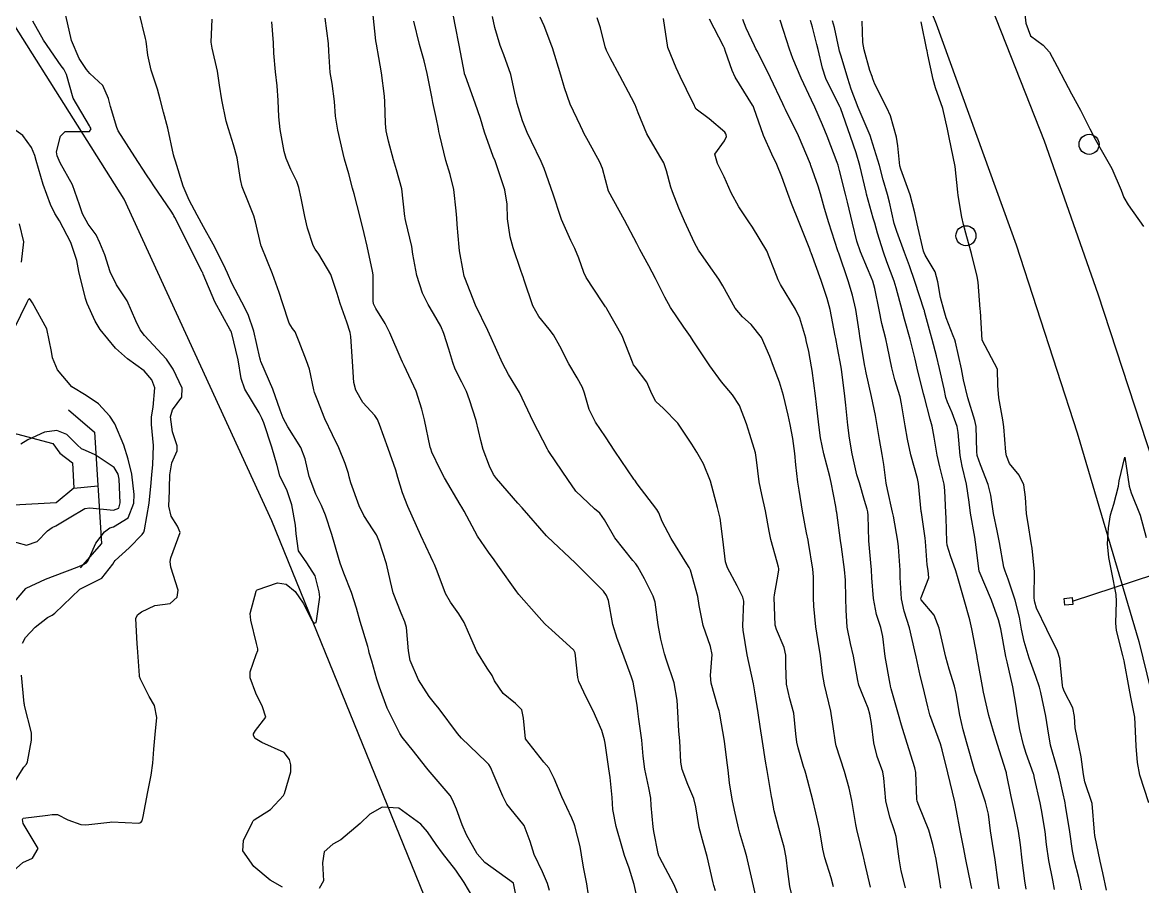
# Model space of a CAD drawing. Header units: metres. Extents: x 307586 to 320046, y 7427249 to 7434250.
# Drawn here: x 319260.7 to 319338.3, y 7428175.9 to 7428235.8 of the extents above; entities that cross this region are included whole.
import ezdxf

# ---------------------------------------------------------------- set-up
doc = ezdxf.new("R2010")
doc.units = ezdxf.units.M
doc.header["$MEASUREMENT"] = 0
for name, color, linetype in [('Curvas de Nivel 1m', 11, 'Continuous'), ('Curvas de Nivel 5m', 15, 'Continuous'), ('Hidrografia', 140, 'Continuous'), ('Linha Férrea', 20, 'Continuous'), ('Pontes_Viadutos_Tubos', 190, 'Continuous'), ('Portico', 45, 'Continuous'), ('Postes', 20, 'Continuous'), ('Vias Secundárias', 230, 'Continuous')]:
    doc.layers.add(name, color=color, linetype=linetype)

msp = doc.modelspace()

# ---------------------------------------------------------------- linework, layer by layer
at = {"layer": 'Curvas de Nivel 1m', "flags": 128}
for points, elevation in [([(319330.054, 7428237.122), (319330.22, 7428235.708), (319330.54, 7428234.809), (319331.428, 7428234.179), (319331.864, 7428233.686), (319332.389, 7428232.704), (319332.92, 7428231.675), (319333.39, 7428230.812), (319334.014, 7428229.664), (319334.651, 7428228.366), (319335.015, 7428227.653), (319335.344, 7428227.084), (319336.174, 7428225.631), (319336.809, 7428224.124), (319337.009, 7428223.623), (319337.298, 7428223.103), (319338.374, 7428221.609)], 806), ([(319278.718, 7428175.837), (319277.876, 7428176.328), (319276.737, 7428177.275), (319275.988, 7428178.348), (319276.033, 7428179.074), (319276.641, 7428180.341), (319276.69, 7428180.425), (319276.775, 7428180.502), (319277.895, 7428181.215), (319278.791, 7428182.178), (319278.867, 7428182.319), (319279.31, 7428183.818), (319279.309, 7428184.313), (319279.202, 7428184.69), (319278.831, 7428185.17), (319277.306, 7428185.868), (319276.841, 7428186.144), (319276.714, 7428186.341), (319276.717, 7428186.47), (319276.848, 7428186.693), (319277.582, 7428187.613), (319277.336, 7428188.335), (319276.882, 7428189.287), (319276.492, 7428190.344), (319276.486, 7428190.755), (319276.909, 7428191.951), (319277.017, 7428192.234), (319277.014, 7428192.339), (319276.919, 7428192.728), (319276.532, 7428194.344), (319276.498, 7428194.794), (319276.905, 7428196.341), (319276.924, 7428196.38), (319276.964, 7428196.432), (319278.369, 7428196.929), (319278.97, 7428196.82), (319279.615, 7428196.31), (319280.156, 7428195.503), (319280.785, 7428194.292), (319280.94, 7428194.119), (319281.067, 7428194.163), (319281.091, 7428194.289), (319281.308, 7428195.938), (319281.277, 7428196.287), (319280.98, 7428197.414), (319280.403, 7428198.299), (319279.842, 7428199.148), (319279.676, 7428200.31), (319279.616, 7428200.908), (319279.371, 7428202.315), (319279.048, 7428203.302), (319278.551, 7428204.325), (319278.346, 7428205.051), (319277.996, 7428206.331), (319277.444, 7428208), (319277.302, 7428208.338), (319277.117, 7428208.7), (319276.108, 7428210.35), (319275.855, 7428211.068), (319275.645, 7428212.363), (319275.182, 7428214.288), (319275.151, 7428214.37), (319275.105, 7428214.449), (319274.043, 7428216.382), (319273.232, 7428218.312), (319273.206, 7428218.39), (319273.173, 7428218.451), (319272.185, 7428220.401), (319271.271, 7428222.229), (319271.206, 7428222.344), (319271.171, 7428222.412), (319271.016, 7428222.674), (319269.816, 7428224.432), (319269.612, 7428224.742), (319269.31, 7428225.18), (319268.492, 7428226.448), (319267.35, 7428228.244), (319267.241, 7428228.462), (319266.82, 7428229.921), (319266.685, 7428230.47), (319266.286, 7428231.381), (319265.39, 7428232.221), (319265.144, 7428232.492), (319264.643, 7428233.259), (319264.108, 7428234.503), (319263.725, 7428236.222)], 788), ([(319295.117, 7428174.116), (319294.723, 7428176.12), (319292.744, 7428177.54), (319292.202, 7428178.156), (319291.475, 7428179.453), (319291.179, 7428180.166), (319290.784, 7428181.244), (319290.513, 7428181.897), (319290.341, 7428182.177), (319288.82, 7428183.975), (319288.632, 7428184.202), (319287.791, 7428185.253), (319287.014, 7428186.218), (319286.847, 7428186.48), (319285.972, 7428188.229), (319285.438, 7428189.684), (319285.272, 7428190.236), (319284.905, 7428191.487), (319284.74, 7428192.072), (319284.71, 7428192.243), (319284.644, 7428192.517), (319284.098, 7428194.253), (319283.851, 7428195.155), (319283.506, 7428196.262), (319282.983, 7428197.589), (319282.722, 7428198.273), (319282.599, 7428198.672), (319282.139, 7428200.279), (319281.702, 7428201.607), (319281.425, 7428202.286), (319281.044, 7428203.059), (319280.57, 7428204.297), (319280.287, 7428205.514), (319279.994, 7428206.306), (319279.104, 7428207.74), (319278.78, 7428208.323), (319278.555, 7428208.889), (319278.052, 7428210.331), (319277.235, 7428212.256), (319277.202, 7428212.34), (319277.155, 7428212.505), (319276.736, 7428214.347), (319276.353, 7428215.511), (319275.898, 7428216.36), (319275.223, 7428217.678), (319274.922, 7428218.373), (319274.642, 7428218.973), (319273.921, 7428220.383), (319273.265, 7428221.59), (319272.816, 7428222.395), (319272.255, 7428223.434), (319271.857, 7428224.404), (319271.32, 7428226.134), (319271.254, 7428226.343), (319271.223, 7428226.411), (319271.17, 7428226.567), (319270.794, 7428228.418), (319270.483, 7428229.542), (319270.25, 7428230.427), (319270.066, 7428231.116), (319269.635, 7428232.436), (319269.408, 7428233.476), (319269.275, 7428234.441), (319269.241, 7428234.625), (319268.793, 7428236.446)], 789), ([(319303.378, 7428174.689), (319303.082, 7428176.025), (319302.74, 7428177.153), (319302.423, 7428178.033), (319302.278, 7428178.514), (319301.836, 7428180.039), (319301.606, 7428181.22), (319301.56, 7428182.042), (319301.426, 7428183.431), (319301.327, 7428184.045), (319301.078, 7428185.81), (319301.038, 7428186.048), (319300.852, 7428186.68), (319300.236, 7428188.06), (319299.779, 7428188.963), (319299.253, 7428190.075), (319299.181, 7428190.361), (319298.999, 7428192.079), (319298.916, 7428192.261), (319297.361, 7428193.671), (319296.942, 7428194.036), (319296.878, 7428194.101), (319296.33, 7428194.725), (319295.095, 7428196.119), (319294.965, 7428196.288), (319293.65, 7428198.14), (319293.377, 7428198.525), (319293.002, 7428199.039), (319292.24, 7428200.158), (319291.3, 7428201.898), (319291.15, 7428202.169), (319291.036, 7428202.352), (319289.942, 7428204.187), (319289.645, 7428204.767), (319289.081, 7428205.976), (319288.992, 7428206.201), (319288.959, 7428206.327), (319288.552, 7428208.206), (319288.374, 7428208.954), (319287.982, 7428210.212), (319287.151, 7428211.983), (319287.043, 7428212.221), (319286.95, 7428212.429), (319286.156, 7428214.235), (319285.842, 7428214.893), (319285.2, 7428215.923), (319285.037, 7428216.252), (319285.002, 7428216.456), (319284.999, 7428218.252), (319284.971, 7428218.518), (319284.584, 7428220.257), (319284.386, 7428221.135), (319284.115, 7428222.262), (319283.689, 7428223.874), (319283.582, 7428224.267), (319283.313, 7428225.253), (319283.028, 7428226.273), (319282.928, 7428226.675), (319282.55, 7428228.278), (319282.39, 7428229.252), (319282.321, 7428230.281), (319282.16, 7428231.507), (319282.034, 7428232.284), (319281.941, 7428233.758), (319281.91, 7428234.285), (319281.68, 7428236.048)], 792), ([(319306.658, 7428174.025), (319305.851, 7428175.989), (319304.836, 7428177.914), (319304.795, 7428178), (319304.755, 7428178.167), (319304.453, 7428179.688), (319304.396, 7428180.006), (319304.271, 7428181.491), (319304.231, 7428182.008), (319304.095, 7428182.719), (319303.821, 7428184.015), (319303.72, 7428184.905), (319303.628, 7428186.018), (319303.406, 7428187.481), (319303.341, 7428188.023), (319303.298, 7428188.444), (319303.006, 7428190.028), (319302.984, 7428190.119), (319302.896, 7428190.379), (319302.291, 7428192.036), (319301.9, 7428193.069), (319301.606, 7428194.043), (319301.302, 7428195.704), (319301.177, 7428196.048), (319300.967, 7428196.336), (319299.237, 7428198.076), (319299.115, 7428198.199), (319298.995, 7428198.309), (319297.09, 7428200.099), (319297.014, 7428200.177), (319295.325, 7428202.117), (319295.038, 7428202.449), (319293.561, 7428204.143), (319293.352, 7428204.432), (319293.071, 7428205), (319292.633, 7428206.155), (319292.475, 7428206.773), (319292.146, 7428208.16), (319291.684, 7428209.608), (319291.462, 7428210.167), (319291.139, 7428210.825), (319290.695, 7428211.723), (319290.514, 7428212.18), (319290.238, 7428213.113), (319289.893, 7428214.189), (319289.691, 7428214.696), (319289.197, 7428215.583), (319288.81, 7428216.204), (319288.429, 7428216.993), (319288.034, 7428218.212), (319287.765, 7428219.698), (319287.679, 7428220.216), (319287.27, 7428221.954), (319287.224, 7428222.172), (319287.213, 7428222.221), (319287.203, 7428222.292), (319286.985, 7428224.225), (319286.621, 7428225.536), (319286.41, 7428226.234), (319286.058, 7428227.523), (319285.905, 7428228.242), (319285.865, 7428228.75), (319285.82, 7428230.243), (319285.783, 7428230.65), (319285.585, 7428232.247), (319285.409, 7428233.312), (319285.233, 7428234.252), (319285.202, 7428234.475), (319285.003, 7428236.254)], 793), ([(319314.039, 7428175.213), (319313.869, 7428175.893), (319313.72, 7428176.914), (319313.624, 7428177.897), (319313.48, 7428178.619), (319313.106, 7428179.905), (319312.791, 7428181.135), (319312.64, 7428181.912), (319312.603, 7428182.114), (319312.289, 7428183.915), (319312.181, 7428184.565), (319311.974, 7428185.919), (319311.814, 7428186.965), (319311.671, 7428187.922), (319311.45, 7428189.361), (319311.345, 7428189.925), (319310.923, 7428191.93), (319310.635, 7428193.631), (319310.606, 7428193.935), (319310.679, 7428195.653), (319310.619, 7428195.935), (319310.213, 7428196.703), (319309.544, 7428197.952), (319309.423, 7428198.379), (319309.229, 7428199.957), (319309.034, 7428201.398), (319308.912, 7428201.961), (319308.864, 7428202.142), (319308.364, 7428203.967), (319307.882, 7428205.165), (319307.427, 7428205.977), (319307.091, 7428206.523), (319306.1, 7428207.99), (319305.123, 7428209.008), (319304.594, 7428209.474), (319304.305, 7428210.012), (319303.955, 7428210.828), (319303.151, 7428211.879), (319303.049, 7428212.031), (319302.975, 7428212.212), (319302.255, 7428214.039), (319301.202, 7428215.917), (319301.146, 7428215.995), (319301.099, 7428216.052), (319300.873, 7428216.39), (319299.762, 7428218.072), (319299.589, 7428218.427), (319299.246, 7428219.423), (319298.98, 7428220.083), (319298.706, 7428220.638), (319298.047, 7428222.092), (319297.418, 7428223.982), (319297.378, 7428224.099), (319297.305, 7428224.314), (319296.842, 7428225.631), (319296.633, 7428226.11), (319295.972, 7428227.492), (319295.685, 7428228.125), (319295.583, 7428228.354), (319295.361, 7428228.932), (319294.984, 7428230.134), (319294.865, 7428230.649), (319294.546, 7428232.138), (319294.064, 7428233.493), (319293.807, 7428234.146), (319293.435, 7428235.408), (319293.265, 7428236.152)], 796), ([(319316.903, 7428175.858), (319316.732, 7428176.494), (319316.284, 7428177.865), (319316.151, 7428178.474), (319315.917, 7428179.869), (319315.67, 7428180.991), (319315.454, 7428181.873), (319314.977, 7428183.723), (319314.934, 7428183.879), (319314.826, 7428184.202), (319314.437, 7428185.484), (319314.344, 7428185.887), (319314.286, 7428186.454), (319314.153, 7428187.891), (319313.88, 7428188.892), (319313.644, 7428189.899), (319313.598, 7428191.214), (319313.588, 7428191.9), (319313.473, 7428192.447), (319312.941, 7428193.69), (319312.869, 7428193.911), (319312.855, 7428194), (319312.791, 7428195.912), (319312.796, 7428196.081), (319312.981, 7428197.137), (319313.105, 7428197.795), (319313.107, 7428197.908), (319313.092, 7428198.006), (319312.997, 7428198.356), (319312.554, 7428199.915), (319312.428, 7428200.509), (319312.177, 7428201.919), (319311.926, 7428203.05), (319311.749, 7428203.923), (319311.561, 7428205.442), (319311.479, 7428205.926), (319311.102, 7428207.199), (319310.867, 7428207.934), (319310.384, 7428209.199), (319309.891, 7428209.949), (319309.146, 7428210.846), (319308.324, 7428211.968), (319307.18, 7428213.695), (319306.993, 7428213.982), (319306.529, 7428214.647), (319305.613, 7428215.996), (319305.214, 7428216.708), (319304.559, 7428218.01), (319304.102, 7428218.882), (319303.478, 7428220.028), (319303.259, 7428220.432), (319302.411, 7428222.039), (319301.303, 7428224.05), (319300.884, 7428225.622), (319300.717, 7428226.059), (319299.923, 7428227.493), (319299.606, 7428228.076), (319299.522, 7428228.245), (319299.358, 7428228.585), (319298.663, 7428230.087), (319298.266, 7428231.21), (319298, 7428232.094), (319297.421, 7428233.98), (319297.376, 7428234.101), (319296.848, 7428235.519), (319296.569, 7428236.113)], 797), ([(319319.455, 7428175.829), (319319.056, 7428177.528), (319318.993, 7428177.836), (319318.951, 7428178.033), (319318.763, 7428178.8), (319318.503, 7428179.843), (319318.437, 7428180.184), (319318.157, 7428181.846), (319317.976, 7428182.684), (319317.647, 7428183.852), (319317.078, 7428185.62), (319317.022, 7428185.858), (319316.86, 7428186.977), (319316.739, 7428187.861), (319316.699, 7428188.037), (319316.26, 7428189.866), (319316.142, 7428190.63), (319315.983, 7428191.869), (319315.816, 7428192.989), (319315.68, 7428193.873), (319315.531, 7428195.3), (319315.516, 7428195.874), (319315.515, 7428197.344), (319315.473, 7428197.875), (319315.163, 7428199.726), (319315.13, 7428199.879), (319315.021, 7428200.387), (319314.735, 7428201.885), (319314.511, 7428203.342), (319314.428, 7428203.89), (319314.283, 7428205.1), (319314.215, 7428205.893), (319314.073, 7428206.92), (319313.886, 7428207.898), (319313.755, 7428208.536), (319313.434, 7428209.905), (319313.147, 7428210.82), (319312.733, 7428211.914), (319312.492, 7428212.594), (319311.906, 7428213.923), (319311.192, 7428214.818), (319310.6, 7428215.342), (319310.085, 7428215.947), (319309.226, 7428217.5), (319308.952, 7428217.963), (319308.226, 7428218.987), (319307.536, 7428219.977), (319307.26, 7428220.47), (319306.563, 7428221.991), (319306.169, 7428222.874), (319305.741, 7428224.003), (319305.634, 7428224.333), (319305.318, 7428225.477), (319305.136, 7428226.012), (319304.859, 7428226.486), (319303.959, 7428228.024), (319303.367, 7428229.474), (319303.147, 7428230.032), (319302.894, 7428230.522), (319302.084, 7428232.043), (319301.415, 7428233.307), (319301.169, 7428233.803), (319301.073, 7428234.055), (319300.752, 7428235.377), (319300.519, 7428236.064)], 798), ([(319259.638, 7428176.546), (319260.733, 7428177.549), (319261.408, 7428177.851), (319261.793, 7428178.52), (319260.769, 7428180.247), (319260.722, 7428180.531), (319260.774, 7428180.609), (319262.469, 7428180.82), (319262.777, 7428180.88), (319263.134, 7428180.862), (319263.868, 7428180.494), (319264.768, 7428180.167), (319265.093, 7428180.152), (319266.771, 7428180.349), (319266.879, 7428180.352), (319268.77, 7428180.268), (319268.903, 7428180.305), (319269.004, 7428180.437), (319269.067, 7428180.727), (319269.405, 7428182.431), (319269.64, 7428183.598), (319269.733, 7428184.426), (319269.816, 7428185.408), (319269.913, 7428186.424), (319270.023, 7428187.585), (319269.863, 7428188.425), (319269.498, 7428189.056), (319268.89, 7428190.236), (319268.828, 7428190.441), (319268.822, 7428190.512), (319268.692, 7428192.442), (319268.669, 7428192.69), (319268.564, 7428194.444), (319268.687, 7428194.701), (319268.948, 7428194.92), (319269.885, 7428195.358), (319270.954, 7428195.501), (319271.423, 7428195.94), (319271.499, 7428196.405), (319270.987, 7428198), (319270.941, 7428198.411), (319270.995, 7428198.661), (319271.644, 7428200.404), (319271.463, 7428200.851), (319271.024, 7428201.537), (319270.849, 7428202.231), (319270.856, 7428202.413), (319270.868, 7428202.58), (319270.927, 7428204.412), (319271.071, 7428205.238), (319271.43, 7428206.056), (319271.429, 7428206.407), (319271.097, 7428207.381), (319270.972, 7428208.412), (319271.118, 7428208.917), (319271.756, 7428209.774), (319271.784, 7428210.403), (319271.146, 7428211.734), (319270.885, 7428212.148), (319270.68, 7428212.417), (319269.177, 7428214.067), (319268.877, 7428214.443), (319268.572, 7428215.064), (319267.969, 7428216.452), (319267.22, 7428217.569), (319266.783, 7428218.467), (319266.411, 7428219.639), (319266.082, 7428220.478), (319265.811, 7428221.034), (319265.266, 7428221.77), (319264.882, 7428222.494), (319264.659, 7428223.119), (319264.173, 7428224.501), (319263.318, 7428226.03), (319263.107, 7428226.512), (319263.06, 7428226.78), (319263.343, 7428227.87), (319263.671, 7428228.184), (319265.349, 7428228.2), (319265.469, 7428228.37), (319265.397, 7428228.489), (319265.382, 7428228.519), (319265.354, 7428228.58), (319264.219, 7428230.502), (319263.764, 7428232.132), (319263.571, 7428232.508), (319263.396, 7428232.749), (319262.163, 7428234.523), (319261.436, 7428235.835)], 787), ([(319299.931, 7428175.277), (319299.803, 7428176.064), (319299.58, 7428177.228), (319299.439, 7428178.07), (319299.334, 7428178.647), (319298.968, 7428180.077), (319298.925, 7428180.228), (319298.778, 7428180.607), (319298.085, 7428182.087), (319297.533, 7428183.372), (319297.166, 7428184.097), (319296.827, 7428184.496), (319295.551, 7428186.113), (319295.43, 7428187.549), (319295.294, 7428188.116), (319294.877, 7428188.572), (319294.004, 7428189.253), (319293.408, 7428190.142), (319293.249, 7428190.498), (319292.902, 7428191.015), (319292.19, 7428192.157), (319291.608, 7428193.488), (319291.305, 7428194.166), (319290.949, 7428194.765), (319290.368, 7428195.589), (319290.021, 7428196.184), (319289.446, 7428197.733), (319289.25, 7428198.196), (319289.167, 7428198.37), (319288.998, 7428198.72), (319288.316, 7428200.207), (319287.699, 7428201.54), (319287.407, 7428202.216), (319287.047, 7428203.167), (319286.716, 7428204.223), (319286.573, 7428204.72), (319286.057, 7428206.23), (319285.454, 7428207.89), (319285.315, 7428208.238), (319285.116, 7428208.513), (319284.3, 7428209.427), (319283.8, 7428210.26), (319283.676, 7428210.8), (319283.585, 7428212.264), (319283.452, 7428213.993), (319283.407, 7428214.268), (319283.19, 7428214.971), (319282.72, 7428216.275), (319282.515, 7428216.976), (319282.068, 7428218.282), (319281.247, 7428219.686), (319280.994, 7428220.038), (319280.86, 7428220.296), (319280.456, 7428221.494), (319280.269, 7428222.305), (319280.026, 7428223.575), (319279.856, 7428224.312), (319279.719, 7428224.725), (319279.315, 7428225.566), (319278.987, 7428226.323), (319278.844, 7428226.811), (319278.575, 7428228.328), (319278.473, 7428229.217), (319278.415, 7428230.33), (319278.349, 7428231.364), (319278.241, 7428232.332), (319278.127, 7428233.619), (319278.097, 7428234.333), (319277.976, 7428235.796)], 791), ([(319308.719, 7428175.575), (319308.597, 7428175.961), (319308.55, 7428176.137), (319308.138, 7428177.966), (319307.879, 7428178.852), (319307.583, 7428179.972), (319307.363, 7428181.399), (319307.21, 7428181.976), (319306.807, 7428182.947), (319306.403, 7428183.984), (319306.308, 7428184.505), (319306.239, 7428185.986), (319306.19, 7428186.649), (319306.104, 7428187.988), (319306.067, 7428188.802), (319305.859, 7428189.99), (319305.331, 7428191.574), (319305.189, 7428191.997), (319304.928, 7428193.008), (319304.738, 7428194.003), (319304.537, 7428195.584), (319304.411, 7428196.008), (319303.797, 7428197.202), (319303.346, 7428198.025), (319303.2, 7428198.232), (319302.997, 7428198.472), (319301.751, 7428200.043), (319301.025, 7428201.284), (319300.714, 7428201.739), (319300.347, 7428202.06), (319299.051, 7428203.277), (319298.491, 7428204.086), (319297.218, 7428205.962), (319297.129, 7428206.1), (319297.084, 7428206.175), (319296.082, 7428208.11), (319295.133, 7428210.12), (319294.371, 7428211.357), (319293.962, 7428212.138), (319293.179, 7428213.901), (319293.066, 7428214.151), (319292.938, 7428214.399), (319292.103, 7428216.161), (319291.356, 7428218.044), (319291.319, 7428218.169), (319291.237, 7428218.543), (319290.996, 7428219.92), (319290.964, 7428220.174), (319290.833, 7428221.741), (319290.801, 7428222.177), (319290.763, 7428222.695), (319290.586, 7428224.181), (319290.351, 7428225.222), (319290.045, 7428226.189), (319289.632, 7428227.912), (319289.564, 7428228.197), (319289.528, 7428228.371), (319289.363, 7428229.172), (319289.149, 7428230.202), (319289.089, 7428230.49), (319288.745, 7428232.206), (319288.537, 7428233.077), (319288.218, 7428234.212), (319287.827, 7428235.828)], 794), ([(319321.882, 7428175.798), (319321.575, 7428176.967), (319321.45, 7428177.803), (319321.224, 7428179.35), (319321.097, 7428179.807), (319320.786, 7428180.696), (319320.528, 7428181.814), (319320.391, 7428183.389), (319320.302, 7428183.818), (319319.909, 7428184.899), (319319.693, 7428185.827), (319319.528, 7428187.165), (319319.407, 7428187.832), (319319.284, 7428188.241), (319318.887, 7428189.258), (319318.659, 7428189.842), (319318.577, 7428190.164), (319318.288, 7428191.846), (319318.073, 7428192.707), (319317.833, 7428193.851), (319317.776, 7428195.031), (319317.758, 7428195.852), (319317.722, 7428197.113), (319317.662, 7428197.853), (319317.441, 7428199.423), (319317.378, 7428199.856), (319317.116, 7428201.785), (319317.101, 7428201.859), (319317.046, 7428202.202), (319316.743, 7428203.863), (319316.647, 7428204.285), (319316.223, 7428205.869), (319316.004, 7428206.966), (319315.885, 7428207.872), (319315.725, 7428209.276), (319315.656, 7428209.875), (319315.409, 7428211.627), (319315.368, 7428211.878), (319315.174, 7428212.943), (319315.008, 7428213.709), (319314.966, 7428213.883), (319314.565, 7428215.258), (319314.263, 7428215.894), (319313.228, 7428217.591), (319313.059, 7428217.912), (319312.944, 7428218.205), (319312.267, 7428219.92), (319311.278, 7428221.571), (319311.023, 7428221.934), (319310.326, 7428222.978), (319309.803, 7428223.952), (319309.653, 7428224.302), (319309.314, 7428225.049), (319308.864, 7428225.965), (319308.668, 7428226.632), (319309.347, 7428227.539), (319309.472, 7428227.837), (319309.452, 7428227.959), (319309.427, 7428228.032), (319309.355, 7428228.157), (319308.276, 7428229.059), (319307.37, 7428229.734), (319307.288, 7428229.898), (319307.257, 7428229.982), (319307.148, 7428230.212), (319306.262, 7428231.997), (319306.003, 7428232.596), (319305.423, 7428234.01), (319305.12, 7428236.013)], 799), ([(319326.468, 7428175.743), (319326.407, 7428176.064), (319326.069, 7428177.747), (319325.891, 7428178.619), (319325.656, 7428179.751), (319325.404, 7428181.143), (319325.297, 7428181.755), (319324.823, 7428183.76), (319324.428, 7428185.355), (319324.3, 7428185.768), (319323.973, 7428186.656), (319323.571, 7428187.78), (319323.42, 7428188.324), (319323.078, 7428189.787), (319322.904, 7428190.496), (319322.61, 7428191.793), (319322.534, 7428192.187), (319322.152, 7428193.798), (319321.798, 7428194.958), (319321.594, 7428195.804), (319321.509, 7428197.281), (319321.516, 7428197.805), (319321.404, 7428199.411), (319321.349, 7428199.807), (319321.039, 7428201.545), (319320.985, 7428201.811), (319320.623, 7428203.381), (319320.542, 7428203.818), (319320.373, 7428205.118), (319320.268, 7428205.822), (319320.083, 7428206.841), (319319.913, 7428207.828), (319319.793, 7428208.504), (319319.519, 7428209.834), (319319.157, 7428211.461), (319319.08, 7428211.841), (319319.064, 7428211.941), (319318.741, 7428213.844), (319318.665, 7428214.369), (319318.443, 7428215.848), (319318.208, 7428216.86), (319317.906, 7428217.853), (319317.252, 7428219.758), (319317.218, 7428219.86), (319317.195, 7428219.92), (319316.564, 7428221.871), (319316.271, 7428222.853), (319315.985, 7428223.88), (319315.824, 7428224.398), (319315.322, 7428225.837), (319315.301, 7428225.89), (319315.289, 7428225.925), (319314.462, 7428227.899), (319313.566, 7428229.713), (319313.468, 7428229.909), (319313.376, 7428230.112), (319312.519, 7428231.919), (319311.623, 7428233.726), (319311.517, 7428233.929), (319311.425, 7428234.116), (319310.855, 7428235.357), (319310.607, 7428235.943)], 801), ([(319328.367, 7428175.715), (319328.298, 7428176.148), (319328.095, 7428177.72), (319327.909, 7428178.873), (319327.77, 7428179.73), (319327.622, 7428180.9), (319327.433, 7428181.734), (319326.82, 7428183.493), (319326.736, 7428183.741), (319326.693, 7428183.873), (319326.15, 7428185.747), (319325.869, 7428186.738), (319325.641, 7428187.752), (319325.391, 7428189.252), (319325.278, 7428189.756), (319324.91, 7428190.932), (319324.669, 7428191.764), (319324.342, 7428193.174), (319324.21, 7428193.771), (319323.858, 7428194.683), (319322.962, 7428195.742), (319322.938, 7428195.79), (319322.936, 7428195.818), (319322.965, 7428195.911), (319323.501, 7428197.266), (319323.45, 7428197.783), (319323.376, 7428198.164), (319323.267, 7428199.786), (319323.247, 7428200.017), (319323.038, 7428201.468), (319322.981, 7428201.791), (319322.968, 7428201.866), (319322.781, 7428203.793), (319322.715, 7428204.145), (319322.26, 7428205.798), (319322.015, 7428206.885), (319321.859, 7428207.803), (319321.61, 7428209.324), (319321.5, 7428209.806), (319321.151, 7428210.983), (319320.933, 7428211.813), (319320.644, 7428213.284), (319320.523, 7428213.82), (319320.25, 7428214.881), (319320.062, 7428215.827), (319319.752, 7428217.305), (319319.612, 7428217.834), (319319.51, 7428218.11), (319319.242, 7428218.7), (319318.756, 7428219.845), (319318.521, 7428220.591), (319318.215, 7428221.851), (319317.859, 7428223.293), (319317.717, 7428223.856), (319317.319, 7428225.48), (319317.238, 7428225.778), (319317.212, 7428225.862), (319317.147, 7428226.041), (319316.448, 7428227.874), (319316.128, 7428228.646), (319315.594, 7428229.887), (319315.38, 7428230.357), (319314.655, 7428231.897), (319314.076, 7428233.243), (319313.844, 7428233.906), (319313.436, 7428235.201), (319313.188, 7428235.913)], 802), ([(319330.238, 7428175.695), (319330.156, 7428176.271), (319329.953, 7428177.698), (319329.837, 7428178.773), (319329.71, 7428179.706), (319329.422, 7428181.082), (319329.285, 7428181.713), (319329.202, 7428182.109), (319328.875, 7428183.719), (319328.866, 7428183.762), (319328.825, 7428183.899), (319328.245, 7428185.726), (319327.969, 7428186.617), (319327.648, 7428187.732), (319327.277, 7428189.348), (319327.205, 7428189.737), (319326.918, 7428191.389), (319326.852, 7428191.741), (319326.836, 7428191.828), (319326.482, 7428193.745), (319326.34, 7428194.355), (319325.953, 7428195.75), (319325.534, 7428197.206), (319325.36, 7428197.756), (319325.003, 7428198.796), (319324.77, 7428199.523), (319324.736, 7428199.764), (319324.693, 7428201.42), (319324.678, 7428201.765), (319324.606, 7428203.314), (319324.551, 7428203.768), (319324.262, 7428204.96), (319324.069, 7428205.775), (319323.871, 7428207.008), (319323.73, 7428207.781), (319323.597, 7428208.262), (319323.192, 7428209.789), (319323.136, 7428210.022), (319322.691, 7428211.795), (319322.542, 7428212.424), (319322.198, 7428213.8), (319321.81, 7428215.191), (319321.642, 7428215.806), (319321.226, 7428217.37), (319321.094, 7428217.812), (319320.595, 7428219.168), (319320.355, 7428219.823), (319319.951, 7428221.151), (319319.747, 7428221.833), (319319.645, 7428222.193), (319319.299, 7428223.444), (319319.187, 7428223.841), (319319.149, 7428223.997), (319318.727, 7428225.846), (319318.471, 7428226.713), (319318.067, 7428227.853), (319317.373, 7428229.822), (319317.36, 7428229.847), (319317.335, 7428229.899), (319316.37, 7428231.875), (319316.12, 7428232.589), (319315.821, 7428233.884), (319315.75, 7428234.209), (319315.438, 7428235.432), (319315.29, 7428235.892)], 803), ([(319332.206, 7428175.675), (319332.093, 7428176.316), (319331.801, 7428177.68), (319331.659, 7428178.786), (319331.548, 7428179.682), (319331.297, 7428181.184), (319331.198, 7428181.686), (319330.82, 7428183.386), (319330.763, 7428183.632), (319330.744, 7428183.691), (319330.236, 7428185.098), (319330.052, 7428185.702), (319329.806, 7428186.759), (319329.633, 7428187.709), (319329.536, 7428188.366), (319329.319, 7428189.714), (319328.919, 7428191.456), (319328.851, 7428191.721), (319328.828, 7428191.817), (319328.488, 7428193.725), (319328.319, 7428194.356), (319327.827, 7428195.731), (319326.993, 7428197.74), (319326.734, 7428199.743), (319326.683, 7428200.079), (319326.394, 7428201.746), (319326.298, 7428202.5), (319326.114, 7428203.749), (319325.814, 7428205.014), (319325.656, 7428205.754), (319325.524, 7428207.338), (319325.463, 7428207.757), (319325.122, 7428208.701), (319324.795, 7428209.43), (319324.684, 7428209.767), (319324.552, 7428210.359), (319324.238, 7428211.774), (319324.036, 7428212.641), (319323.732, 7428213.782), (319323.609, 7428214.205), (319323.202, 7428215.726), (319323.188, 7428215.79), (319323.177, 7428215.816), (319322.53, 7428217.797), (319322.154, 7428218.891), (319321.819, 7428219.804), (319321.275, 7428221.264), (319321.106, 7428221.813), (319320.775, 7428223.296), (319320.636, 7428223.82), (319320.335, 7428224.847), (319320.069, 7428225.829), (319319.495, 7428227.693), (319319.46, 7428227.838), (319319.432, 7428227.917), (319319.355, 7428228.075), (319318.609, 7428229.848), (319318.127, 7428231.118), (319317.884, 7428231.855), (319317.418, 7428233.411), (319317.318, 7428233.757), (319317.29, 7428233.862), (319316.971, 7428235.4), (319316.832, 7428235.869)], 804), ([(319335.794, 7428175.629), (319335.546, 7428176.827), (319335.372, 7428177.634), (319334.996, 7428179.413), (319334.961, 7428179.638), (319334.803, 7428181.64), (319334.31, 7428183.14), (319334.208, 7428183.649), (319334.048, 7428184.864), (319333.878, 7428185.654), (319333.642, 7428186.877), (319333.588, 7428187.659), (319333.473, 7428188.256), (319332.89, 7428189.374), (319332.774, 7428189.671), (319332.747, 7428189.819), (319332.569, 7428191.674), (319332.412, 7428192.191), (319331.666, 7428193.683), (319330.958, 7428195.173), (319330.846, 7428195.576), (319330.816, 7428195.692), (319330.785, 7428195.874), (319330.814, 7428197.693), (319330.647, 7428199.333), (319330.593, 7428199.696), (319330.376, 7428201.042), (319330.273, 7428201.702), (319330.201, 7428202.849), (319330.079, 7428203.705), (319329.747, 7428204.387), (319329.078, 7428205.201), (319328.868, 7428205.722), (319328.841, 7428205.968), (319328.701, 7428207.724), (319328.623, 7428208.22), (319328.35, 7428209.728), (319328.28, 7428210.595), (319328.243, 7428211.729), (319327.183, 7428213.74), (319327.075, 7428215.741), (319327.061, 7428215.886), (319326.909, 7428217.743), (319326.845, 7428218.136), (319326.442, 7428219.748), (319326.123, 7428220.898), (319325.893, 7428221.754), (319325.783, 7428222.25), (319325.538, 7428223.766), (319325.517, 7428223.979), (319325.323, 7428225.77), (319324.897, 7428227.775), (319324.789, 7428228.346), (319324.461, 7428229.779), (319323.97, 7428231.208), (319323.786, 7428231.786), (319323.42, 7428233.507), (319323.371, 7428233.791), (319323.357, 7428233.857), (319322.972, 7428235.795)], 806), ([(319260.705, 7428192.744), (319260.922, 7428193.134), (319261.604, 7428193.852), (319262.456, 7428194.515), (319262.764, 7428194.693), (319262.946, 7428194.822), (319264.677, 7428196.484), (319264.964, 7428196.63), (319266.202, 7428197.236), (319266.98, 7428198.215), (319267.069, 7428198.373), (319267.145, 7428198.458), (319268.095, 7428199.356), (319269.011, 7428200.259), (319269.124, 7428200.438), (319269.165, 7428200.588), (319269.498, 7428202.433), (319269.635, 7428203.85), (319269.679, 7428204.431), (319269.747, 7428205.108), (319269.796, 7428206.429), (319269.651, 7428207.886), (319269.649, 7428208.432), (319269.779, 7428209.09), (319269.891, 7428210.429), (319269.684, 7428210.978), (319269.145, 7428211.6), (319267.998, 7428212.452), (319267.164, 7428213.172), (319266.101, 7428214.476), (319265.755, 7428215.048), (319265.201, 7428216.277), (319265.118, 7428216.491), (319265.079, 7428216.616), (319264.62, 7428218.496), (319264.486, 7428219.252), (319264.064, 7428220.502), (319263.268, 7428221.998), (319262.967, 7428222.513), (319262.66, 7428223.138), (319262.143, 7428224.522), (319261.666, 7428226.18), (319261.56, 7428226.528), (319261.331, 7428227.082), (319260.729, 7428227.925), (319259.838, 7428228.553)], 786), ([(319259.645, 7428199.908), (319260.998, 7428199.531), (319261.73, 7428199.794), (319262.441, 7428200.516), (319262.778, 7428200.75), (319263.017, 7428200.878), (319263.947, 7428201.421), (319265.029, 7428202.081), (319265.379, 7428202.127), (319267.028, 7428201.963), (319267.38, 7428202.106), (319267.491, 7428202.455), (319267.414, 7428204.1), (319267.346, 7428204.457), (319267.067, 7428204.915), (319265.751, 7428205.799), (319265.079, 7428206.089), (319264.809, 7428206.213), (319264.495, 7428206.489), (319263.781, 7428207.191), (319263.093, 7428207.483), (319262.247, 7428207.363), (319261.086, 7428206.826), (319260.605, 7428206.537)], 784), ([(319338.731, 7428181.674), (319338.11, 7428183.607), (319337.961, 7428184.479), (319337.859, 7428185.61), (319337.816, 7428186.653), (319337.761, 7428187.611), (319337.491, 7428189.01), (319337.364, 7428189.615), (319337.02, 7428191.52), (319336.994, 7428191.619), (319336.925, 7428191.878), (319336.497, 7428193.624), (319336.444, 7428194.129), (319336.504, 7428195.625), (319336.473, 7428196.122), (319336.18, 7428197.628), (319335.958, 7428198.675), (319335.875, 7428199.631), (319335.938, 7428200.722), (319336.084, 7428201.63), (319336.313, 7428202.365), (319336.638, 7428203.624), (319336.69, 7428204), (319337.083, 7428205.62), (319337.374, 7428203.617), (319337.515, 7428203.159), (319338.146, 7428201.609), (319338.562, 7428200.062)], 807), ([(319260.185, 7428183.157), (319260.817, 7428184.142), (319260.99, 7428184.358), (319261.065, 7428184.528), (319261.35, 7428186.013), (319261.35, 7428186.525), (319260.862, 7428188.423), (319260.844, 7428188.511), (319260.838, 7428188.53), (319260.83, 7428188.564), (319260.643, 7428190.534)], 786), ([(319292.22, 7428174.643), (319291.312, 7428176.164), (319290.735, 7428177.006), (319289.812, 7428178.184), (319289.366, 7428178.798), (319288.768, 7428179.668), (319288.312, 7428180.205), (319286.784, 7428181.308), (319285.641, 7428181.374), (319284.779, 7428180.889), (319284.101, 7428180.25), (319282.761, 7428179.109), (319282.218, 7428178.816), (319281.603, 7428178.281), (319281.496, 7428177.528), (319281.577, 7428176.281), (319281.262, 7428175.74)], 788)]:
    msp.add_lwpolyline(points, dxfattribs=dict(at, elevation=elevation))
at = {"layer": 'Curvas de Nivel 5m', "flags": 128}
for points, elevation in [([(319311.542, 7428175.094), (319311.348, 7428175.924), (319310.946, 7428177.732), (319310.899, 7428177.929), (319310.758, 7428178.429), (319310.412, 7428179.578), (319310.315, 7428179.937), (319310.025, 7428181.181), (319309.866, 7428181.944), (319309.684, 7428183.072), (319309.589, 7428183.949), (319309.514, 7428184.634), (319309.338, 7428185.953), (319309.01, 7428187.819), (319308.989, 7428187.958), (319308.963, 7428188.048), (319308.877, 7428188.319), (319308.419, 7428189.965), (319308.372, 7428190.492), (319308.495, 7428191.964), (319308.384, 7428192.502), (319307.855, 7428193.971), (319307.583, 7428195.348), (319307.493, 7428195.975), (319306.99, 7428197.791), (319306.902, 7428197.981), (319306.738, 7428198.24), (319305.638, 7428199.994), (319305.025, 7428201.181), (319304.788, 7428201.761), (319304.654, 7428202.006), (319303.301, 7428203.784), (319303.127, 7428204.029), (319303.097, 7428204.063), (319303.064, 7428204.11), (319301.753, 7428206.043), (319301.098, 7428207.032), (319300.406, 7428208.061), (319299.979, 7428208.925), (319299.655, 7428210.072), (319299.516, 7428210.453), (319299.143, 7428211.123), (319298.568, 7428212.086), (319297.937, 7428213.327), (319297.499, 7428214.097), (319297.187, 7428214.496), (319296.473, 7428215.384), (319296.064, 7428216.117), (319295.462, 7428217.893), (319295.391, 7428218.128), (319295.35, 7428218.244), (319295.237, 7428218.557), (319294.705, 7428220.135), (319294.506, 7428220.892), (319294.321, 7428222.14), (319294.28, 7428223.148), (319294.124, 7428224.142), (319293.525, 7428225.944), (319293.447, 7428226.149), (319293.328, 7428226.467), (319292.728, 7428228.156), (319292.435, 7428229.087), (319292.077, 7428230.163), (319291.391, 7428232.026), (319291.353, 7428232.131), (319291.341, 7428232.171), (319291.324, 7428232.241), (319290.964, 7428234.177), (319290.717, 7428235.462), (319290.582, 7428236.183)], 795), ([(319297.219, 7428175.594), (319297.075, 7428176.096), (319296.735, 7428176.905), (319296.152, 7428178.106), (319295.871, 7428179), (319295.464, 7428180.113), (319294.781, 7428180.96), (319294.255, 7428181.596), (319293.996, 7428182.132), (319293.398, 7428183.557), (319293.128, 7428184.145), (319293.012, 7428184.334), (319292.827, 7428184.524), (319291.114, 7428186.167), (319290.847, 7428186.473), (319289.57, 7428188.19), (319289.261, 7428188.579), (319288.881, 7428189.048), (319288.138, 7428190.208), (319287.572, 7428191.548), (319287.449, 7428192.215), (319287.322, 7428193.831), (319287.21, 7428194.217), (319286.949, 7428194.826), (319286.398, 7428196.226), (319286.197, 7428197.006), (319285.929, 7428198.231), (319285.43, 7428199.814), (319285.241, 7428200.238), (319285.016, 7428200.595), (319284.354, 7428201.578), (319284.046, 7428202.255), (319283.464, 7428203.857), (319283.348, 7428204.266), (319283.297, 7428204.498), (319283.072, 7428205.182), (319282.635, 7428206.274), (319282.197, 7428207.179), (319281.658, 7428208.285), (319281.126, 7428209.641), (319280.95, 7428210.111), (319280.895, 7428210.294), (319280.585, 7428211.736), (319280.391, 7428212.301), (319279.87, 7428213.612), (319279.615, 7428214.314), (319279.415, 7428214.546), (319279.189, 7428214.913), (319278.728, 7428216.325), (319278.493, 7428217.048), (319278.042, 7428218.332), (319277.252, 7428220.264), (319277.227, 7428220.315), (319277.22, 7428220.34), (319276.863, 7428221.94), (319276.744, 7428222.348), (319276.366, 7428223.275), (319275.936, 7428224.361), (319275.821, 7428224.875), (319275.582, 7428226.366), (319275.336, 7428227.272), (319274.978, 7428228.374), (319274.833, 7428228.9), (319274.53, 7428230.378), (319274.37, 7428231.393), (319274.222, 7428232.382), (319273.846, 7428233.956), (319273.787, 7428234.386), (319273.857, 7428235.968)], 790), ([(319324.333, 7428175.766), (319324.259, 7428176.238), (319323.998, 7428177.771), (319323.784, 7428178.796), (319323.486, 7428179.779), (319322.798, 7428181.484), (319322.69, 7428181.791), (319322.664, 7428181.932), (319322.585, 7428183.792), (319322.525, 7428184.094), (319322.001, 7428185.798), (319321.612, 7428187.053), (319321.389, 7428187.805), (319320.891, 7428189.58), (319320.843, 7428189.761), (319320.831, 7428189.811), (319320.81, 7428189.895), (319320.478, 7428191.817), (319320.318, 7428193.201), (319320.167, 7428193.822), (319319.862, 7428194.736), (319319.672, 7428195.829), (319319.557, 7428197.259), (319319.515, 7428197.832), (319319.468, 7428198.303), (319319.33, 7428199.835), (319319.288, 7428201.587), (319319.263, 7428201.837), (319319.222, 7428202.015), (319319.051, 7428202.632), (319318.684, 7428203.844), (319318.52, 7428204.393), (319318.191, 7428205.849), (319317.997, 7428206.954), (319317.875, 7428207.852), (319317.749, 7428209.232), (319317.679, 7428209.855), (319317.474, 7428211.542), (319317.426, 7428211.857), (319317.176, 7428213.206), (319317.045, 7428213.861), (319317.014, 7428214.033), (319316.66, 7428215.865), (319316.454, 7428216.627), (319316.03, 7428217.872), (319315.348, 7428219.783), (319315.311, 7428219.879), (319315.255, 7428220.043), (319314.506, 7428221.898), (319313.987, 7428223.212), (319313.728, 7428223.906), (319313.314, 7428225.049), (319312.963, 7428225.914), (319312.623, 7428226.628), (319312.043, 7428227.923), (319311.372, 7428229.842), (319311.352, 7428229.909), (319311.343, 7428229.93), (319311.293, 7428230.012), (319310.079, 7428231.95), (319309.863, 7428232.409), (319309.421, 7428233.726), (319309.34, 7428233.961), (319309.271, 7428234.115), (319308.314, 7428235.971)], 800), ([(319334.074, 7428175.65), (319333.892, 7428176.497), (319333.589, 7428177.657), (319333.452, 7428178.352), (319333.264, 7428179.663), (319332.971, 7428181.497), (319332.942, 7428181.668), (319332.92, 7428181.784), (319332.809, 7428182.297), (319332.494, 7428183.673), (319332.352, 7428184.151), (319331.917, 7428185.679), (319331.735, 7428186.806), (319331.602, 7428187.683), (319331.256, 7428189.32), (319331.154, 7428189.687), (319330.904, 7428190.431), (319330.449, 7428191.697), (319330.095, 7428192.863), (319329.926, 7428193.705), (319329.782, 7428194.539), (319329.488, 7428195.712), (319328.985, 7428197.18), (319328.78, 7428197.722), (319328.703, 7428198.016), (319328.395, 7428199.726), (319328.232, 7428200.521), (319327.986, 7428201.731), (319327.783, 7428203.005), (319327.616, 7428203.734), (319327.077, 7428205.1), (319326.854, 7428205.742), (319326.819, 7428206.011), (319326.775, 7428207.743), (319326.694, 7428208.167), (319326.206, 7428209.749), (319325.909, 7428210.995), (319325.754, 7428211.754), (319325.342, 7428213.597), (319325.296, 7428213.759), (319325.186, 7428214.041), (319324.708, 7428215.278), (319324.548, 7428215.77), (319324.31, 7428216.68), (319324.121, 7428217.777), (319323.939, 7428218.479), (319323.251, 7428219.631), (319323.172, 7428219.791), (319323.134, 7428219.912), (319322.694, 7428221.796), (319322.533, 7428222.555), (319322.213, 7428223.801), (319321.553, 7428225.576), (319321.485, 7428225.808), (319321.344, 7428227.191), (319321.257, 7428227.811), (319320.837, 7428229.287), (319320.59, 7428229.822), (319319.752, 7428231.48), (319319.624, 7428231.837), (319319.565, 7428231.998), (319319.409, 7428232.412), (319319.007, 7428233.844), (319318.919, 7428234.354), (319318.87, 7428235.846)], 805), ([(319260.641, 7428219.129), (319260.808, 7428220.537), (319260.52, 7428221.796)], 785), ([(319259.292, 7428194.555), (319260.804, 7428196.375), (319260.94, 7428196.53), (319260.963, 7428196.55), (319262.301, 7428197.185), (319262.972, 7428197.438), (319264.506, 7428198.015), (319264.98, 7428198.212), (319265.15, 7428198.31), (319265.261, 7428198.477), (319265.804, 7428199.669), (319266.39, 7428200.466), (319266.756, 7428200.722), (319267.016, 7428200.803), (319268.038, 7428201.435), (319268.423, 7428202.446), (319268.451, 7428203.036), (319268.298, 7428204.448), (319268.027, 7428205.497), (319267.737, 7428206.453), (319267.105, 7428207.934), (319266.768, 7428208.463), (319265.98, 7428209.335), (319265.124, 7428209.902), (319264.141, 7428210.5), (319263.145, 7428211.69), (319262.792, 7428212.514), (319262.726, 7428212.948), (319262.401, 7428214.518), (319261.415, 7428216.314), (319261.281, 7428216.529), (319261.204, 7428216.621), (319261.11, 7428216.531), (319261.007, 7428216.339), (319260.129, 7428214.546)], 785)]:
    msp.add_lwpolyline(points, dxfattribs=dict(at, elevation=elevation))
at = {"layer": 'Hidrografia'}
for points in [[(319264.264, 7428203.479), (319263.059, 7428202.469), (319260.124, 7428202.302), (319256.77, 7428204.144), (319256.77, 7428205.484), (319257.483, 7428206.908), (319258.13, 7428207.087), (319260.292, 7428207.243), (319262.807, 7428206.573), (319263.31, 7428205.903), (319264.191, 7428205.233), (319264.264, 7428203.479)], [(319264.264, 7428203.479), (319265.94, 7428203.638)]]:
    msp.add_lwpolyline(points, dxfattribs=at)
at = {"layer": 'Linha Férrea'}
for points in [[(319318.505, 7428249.213), (319324, 7428235.644), (319329.537, 7428220.332), (319333.766, 7428207.325), (319338.038, 7428192.863), (319342.121, 7428176.15), (319345.407, 7428159.995), (319347.895, 7428145.299), (319350.336, 7428130.788), (319352.26, 7428116.375), (319354.281, 7428101.302), (319356.626, 7428084.591), (319357.613, 7428073.603), (319359.304, 7428060.41), (319361.466, 7428043.597)], [(319365.128, 7428047.93), (319363.157, 7428063.57), (319361.232, 7428078.41), (319359.589, 7428093.671), (319358.087, 7428106.115), (319356.21, 7428119.49), (319354.848, 7428129.917), (319353.112, 7428141.515), (319351.186, 7428154.099), (319348.979, 7428166.354), (319346.067, 7428178.939), (319342.78, 7428191.522), (319339.445, 7428204.012), (319335.221, 7428216.92), (319331.511, 7428227.532), (319327.194, 7428238.483)]]:
    msp.add_lwpolyline(points, dxfattribs=at)
at = {"layer": 'Pontes_Viadutos_Tubos'}
msp.add_lwpolyline([(319263.892, 7428208.918), (319265.7, 7428207.362), (319266.199, 7428199.641), (319264.701, 7428197.953)], dxfattribs=at)
at = {"layer": 'Portico'}
msp.add_lwpolyline([(319333.441, 7428195.663), (319341.969, 7428198.455)], dxfattribs=at)
msp.add_lwpolyline([(319332.862, 7428195.843), (319333.414, 7428195.903), (319333.467, 7428195.423), (319332.914, 7428195.363)], close=True, dxfattribs=at)
at = {"layer": 'Postes'}
for centre in [(319334.597, 7428227.304), (319326.067, 7428220.971)]:
    msp.add_circle(centre, 0.694, dxfattribs=at)
at = {"layer": 'Vias Secundárias'}
msp.add_lwpolyline([(319319.254, 7428020.579), (319311.493, 7428061.419), (319307.462, 7428094.511), (319307.462, 7428120.677), (319302.649, 7428143.659), (319292.263, 7428166.109), (319277.981, 7428201.217), (319267.751, 7428223.512), (319256.26, 7428241.718), (319254.71, 7428263.858), (319256.261, 7428288.575), (319249.906, 7428308.084), (319239.822, 7428325.788), (319227.886, 7428332.291), (319210.506, 7428338.048), (319200.741, 7428349.97), (319184.76, 7428378.68), (319168.779, 7428407.964)], dxfattribs=at)
msp.add_lwpolyline([(319319.254, 7428020.579), (319311.493, 7428061.419), (319307.462, 7428094.511), (319307.462, 7428120.677), (319302.649, 7428143.659), (319292.263, 7428166.109), (319277.981, 7428201.217), (319267.751, 7428223.512), (319256.26, 7428241.718), (319254.71, 7428263.858), (319256.261, 7428288.575), (319249.906, 7428308.084), (319239.822, 7428325.788), (319227.886, 7428332.291), (319210.506, 7428338.048), (319200.741, 7428349.97), (319184.76, 7428378.68), (319168.779, 7428407.964)], dxfattribs=at)

doc.saveas('drawing.dxf')
